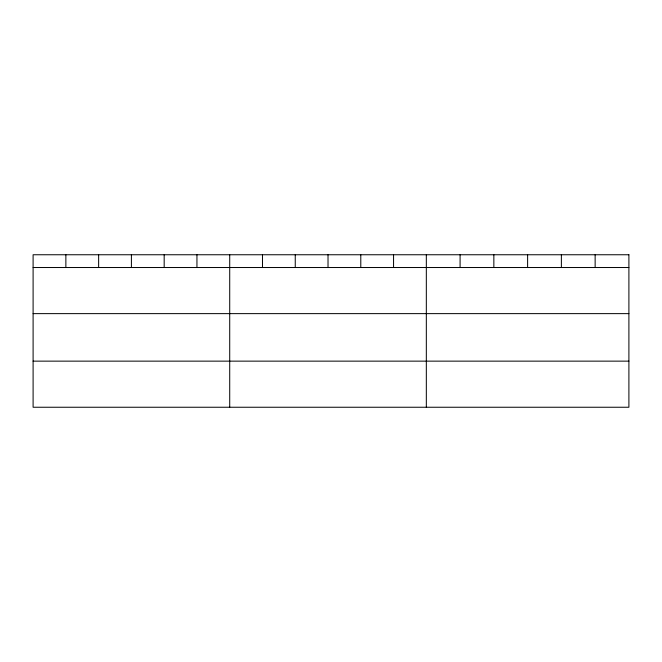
<?xml version="1.0" encoding="UTF-8"?>
<svg xmlns="http://www.w3.org/2000/svg" width="662" height="662" viewBox="0 0 662 662"><rect width="100%" height="100%" fill="white"/><g stroke="black" fill="none" stroke-linecap="round" stroke-linejoin="round"><path stroke-width="0.99" d="M33.1 267.522L628.9 267.522M33.1 313.631L628.9 313.631M33.1 361.138L628.9 361.138M595.138 254.754L595.138 267.522M561.376 254.754L561.376 267.522M527.614 254.754L527.614 267.522M493.852 254.754L493.852 267.522M460.09 254.754L460.09 267.522M426.328 254.754L426.328 407.246M393.559 254.754L393.559 267.522M360.79 254.754L360.79 267.522M328.021 254.754L328.021 267.522M295.252 254.754L295.252 267.522M262.483 254.754L262.483 267.522M229.714 254.754L229.714 407.246M196.945 254.754L196.945 267.522M164.176 254.754L164.176 267.522M131.407 254.754L131.407 267.522M98.638 254.754L98.638 267.522M65.869 254.754L65.869 267.522M628.9 254.754L33.1 254.754L33.1 407.246L628.9 407.246L628.9 254.754"/></g></svg>
